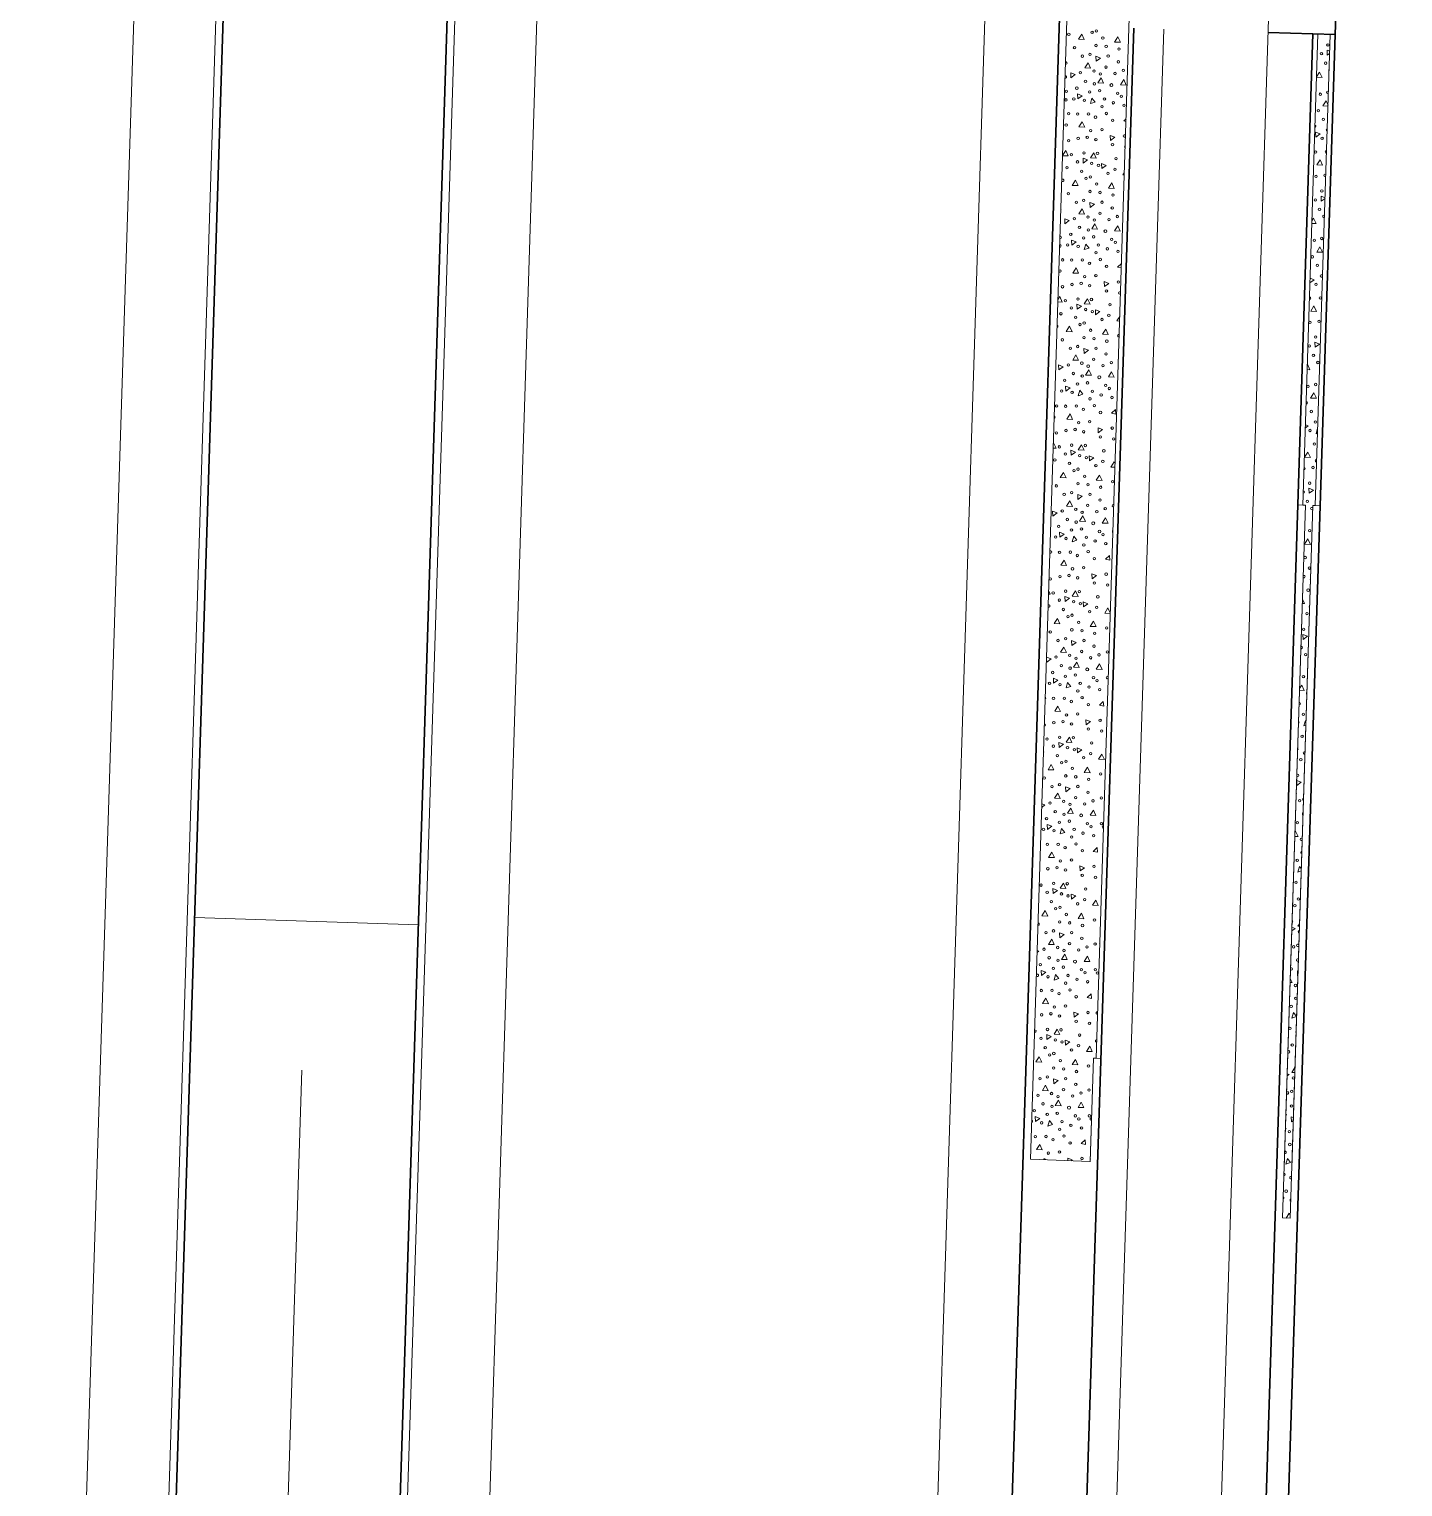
# Model space of a CAD drawing. Extents: x 2536801 to 2538856, y 7112140 to 7131569.
# Drawn here: x 2537885.4 to 2538069.5, y 7118207 to 7118402.5 of the extents above; entities that cross this region are included whole.
import ezdxf

# ---------------------------------------------------------------- set-up
doc = ezdxf.new("R2010")
doc.units = 0
doc.header["$LTSCALE"] = 100
doc.header["$MEASUREMENT"] = 0
for name, color, linetype, lineweight in [('D_BOC_FR', 3, 'Continuous', 13), ('D_BOC_RMP', 1, 'Continuous', 13), ('D_CTB_1', 2, 'Continuous', 0), ('D_EOS_FR', 3, 'Continuous', 30), ('D_EOS_ML', 7, 'Continuous', 30), ('D_EOS_RMP', 1, 'Continuous', 30), ('D_EOT_ML', 7, 'Continuous', 13), ('D_EOT_RMP', 1, 'Continuous', 13), ('D_FOC_FR', 3, 'Continuous', 30), ('D_RIPRAP_1', 7, 'Continuous', 0)]:
    doc.layers.add(name, color=color, linetype=linetype, lineweight=lineweight)

msp = doc.modelspace()

# ---------------------------------------------------------------- linework, layer by layer
at = {"layer": 'D_BOC_FR', "lineweight": 0}
for p in [(2538059.74, 7118401.76), (2538058.4, 7118338.58)]:
    msp.add_line(p, (2538057.73, 7118338.61), dxfattribs=at)
at = {"layer": 'D_BOC_RMP', "lineweight": 0}
for p, q in [((2538032.76, 7118402.62), (2538028.36, 7118264.5)), ((2538058.08, 7118401.81), (2538056.07, 7118338.66)), ((2538055.4, 7118338.68), (2538056.07, 7118338.66)), ((2538029.02, 7118264.48), (2538028.36, 7118264.5))]:
    msp.add_line(p, q, dxfattribs=at)
at = {"layer": 'D_CTB_1', "linetype": 'Continuous', "lineweight": 0, "ltscale": 0.025}
for p, q in [((2537937.91, 7118262.38), (2538010.07, 7120527.23)), ((2537901.46, 7118123.47), (2537911.97, 7118453.31)), ((2538056.4, 7118338.65), (2538053.57, 7118249.8)), ((2538057.4, 7118338.62), (2538054.57, 7118249.77)), ((2537907.56, 7118283.36), (2537937.54, 7118282.41)), ((2538028.02, 7118264.51), (2538027.58, 7118250.63)), ((2537889.54, 7116744.37), (2537937.91, 7118262.38)), ((2537918.09, 7118142.95), (2537921.91, 7118262.89))]:
    msp.add_line(p, q, dxfattribs=at)
at = {"layer": 'D_EOS_FR'}
msp.add_line((2538058.4, 7118338.58), (2538046.19, 7117955.3), dxfattribs=at)
at = {"layer": 'D_EOS_ML'}
for p, q in [((2537858.55, 7116745.35), (2538220.42, 7128102.78)), ((2537888.54, 7116744.4), (2538250.41, 7128101.82)), ((2538005.14, 7117828.95), (2538037.33, 7118839.51))]:
    msp.add_line(p, q, dxfattribs=at)
at = {"layer": 'D_EOS_RMP'}
for p, q in [((2538033.42, 7118402.6), (2538017.25, 7117895.12)), ((2538057.41, 7118401.84), (2538041.24, 7117894.35)), ((2538060.41, 7118401.74), (2538051.41, 7118402.03))]:
    msp.add_line(p, q, dxfattribs=at)
at = {"layer": 'D_EOT_ML'}
for p, q in [((2537846.56, 7116745.74), (2538208.43, 7128103.16)), ((2537900.53, 7116744.02), (2538262.4, 7128101.44)), ((2537981.68, 7117406.69), (2538027.34, 7118839.83))]:
    msp.add_line(p, q, dxfattribs=at)
at = {"layer": 'D_EOT_RMP'}
for p, q in [((2538064.38, 7118808.98), (2538035.25, 7117894.55)), ((2538037.42, 7118402.47), (2538021.25, 7117894.99))]:
    msp.add_line(p, q, dxfattribs=at)
at = {"layer": 'D_FOC_FR'}
msp.add_line((2538060.41, 7118401.74), (2538058.4, 7118338.58), dxfattribs=at)
msp.add_arc((2532101.43, 7118591.6), 5962, 358.175075, 359.763757, dxfattribs=at)
at = {"layer": 'D_RIPRAP_1', "color": 7, "linetype": 'Continuous', "lineweight": 0}
for p, q in [((2538032.06, 7118390.17), (2538032.37, 7118390.47)), ((2538032.36, 7118390.1), (2538032.06, 7118390.17)), ((2538031.24, 7118370.58), (2538031.75, 7118371.07)), ((2538031.73, 7118370.47), (2538031.24, 7118370.58)), ((2538030.43, 7118351), (2538030.95, 7118351.49)), ((2538030.95, 7118351.49), (2538031.01, 7118350.87)), ((2538031.01, 7118350.87), (2538030.43, 7118351)), ((2538029.62, 7118331.41), (2538030.14, 7118331.91)), ((2538030.14, 7118331.91), (2538030.2, 7118331.28)), ((2538030.2, 7118331.28), (2538029.62, 7118331.41)), ((2538028.81, 7118311.83), (2538029.32, 7118312.32)), ((2538029.38, 7118311.7), (2538028.81, 7118311.83)), ((2538029.32, 7118312.32), (2538029.38, 7118311.7)), ((2538027.99, 7118292.24), (2538028.51, 7118292.74)), ((2538028.57, 7118292.11), (2538027.99, 7118292.24)), ((2538028.51, 7118292.74), (2538028.57, 7118292.11)), ((2538027.18, 7118272.66), (2538027.7, 7118273.15)), ((2538027.76, 7118272.52), (2538027.18, 7118272.66)), ((2538027.7, 7118273.15), (2538027.76, 7118272.52)), ((2538026.37, 7118253.07), (2538026.88, 7118253.57)), ((2538026.95, 7118252.94), (2538026.37, 7118253.07)), ((2538026.88, 7118253.57), (2538026.95, 7118252.94))]:
    msp.add_line(p, q, dxfattribs=at)
at = {"layer": 'D_RIPRAP_1', "color": 7, "lineweight": 0, "flags": 128}
for points in [[(2538046.67, 7118839.13), (2538038.33, 7118839.48), (2538038.33, 7118839.46), (2538038.33, 7118839.44), (2538038.33, 7118839.44), (2538019.58, 7118250.97), (2538027.58, 7118250.64), (2538028.02, 7118264.51), (2538028.36, 7118264.5), (2538032.76, 7118402.62), (2538046.67, 7118839.13)], [(2538053.35, 7118243.09), (2538054.35, 7118243.05), (2538057.4, 7118338.62), (2538057.73, 7118338.61), (2538059.74, 7118401.76), (2538058.08, 7118401.81), (2538056.07, 7118338.66), (2538056.4, 7118338.65), (2538053.35, 7118243.09)]]:
    msp.add_lwpolyline(points, dxfattribs=at)
at = {"layer": 'D_RIPRAP_1', "color": 7, "linetype": 'Continuous', "lineweight": 0, "flags": 128}
for points in [[(2538026.76, 7118401.08), (2538025.99, 7118401.11), (2538026.43, 7118401.81)], [(2538031.61, 7118400.71), (2538030.83, 7118400.74), (2538031.27, 7118401.44)], [(2538028.37, 7118398.17), (2538028.34, 7118398.84), (2538028.95, 7118398.6)], [(2538024.99, 7118395.95), (2538024.96, 7118396.62), (2538025.57, 7118396.38)], [(2538027.63, 7118397.25), (2538026.85, 7118397.28), (2538027.29, 7118397.97)], [(2538029.36, 7118395.24), (2538028.58, 7118395.27), (2538029.02, 7118395.96)], [(2538032.41, 7118394.97), (2538031.63, 7118395.01), (2538032.07, 7118395.7)], [(2538025.93, 7118393.11), (2538025.89, 7118393.78), (2538026.51, 7118393.54)], [(2538028.23, 7118392.7), (2538027.6, 7118392.49), (2538027.8, 7118393.24)], [(2538026.84, 7118389.32), (2538026.06, 7118389.36), (2538026.5, 7118390.05)], [(2538057.8, 7118388.01), (2538057.77, 7118388.68), (2538058.38, 7118388.44)], [(2538030.28, 7118387.54), (2538030.25, 7118388.21), (2538030.86, 7118387.97)], [(2538026.65, 7118384.51), (2538026.62, 7118385.18), (2538027.23, 7118384.94)], [(2538028.38, 7118385.19), (2538027.6, 7118385.22), (2538028.04, 7118385.91)], [(2538058.72, 7118384.23), (2538057.94, 7118384.26), (2538058.38, 7118384.95)], [(2538029.11, 7118383.77), (2538029.08, 7118384.44), (2538029.69, 7118384.19)], [(2538025.95, 7118381.5), (2538025.17, 7118381.53), (2538025.61, 7118382.22)], [(2538030.8, 7118381.12), (2538030.02, 7118381.16), (2538030.46, 7118381.85)], [(2538027.56, 7118378.58), (2538027.52, 7118379.25), (2538028.14, 7118379.01)], [(2538024.18, 7118376.37), (2538024.15, 7118377.04), (2538024.76, 7118376.8)], [(2538026.82, 7118377.66), (2538026.04, 7118377.69), (2538026.48, 7118378.39)], [(2538028.55, 7118375.65), (2538027.77, 7118375.68), (2538028.21, 7118376.38)], [(2538031.6, 7118375.39), (2538030.82, 7118375.42), (2538031.26, 7118376.11)], [(2538025.11, 7118373.53), (2538025.08, 7118374.2), (2538025.69, 7118373.95)], [(2538027.42, 7118373.12), (2538026.78, 7118372.91), (2538026.99, 7118373.65)], [(2538058.69, 7118372.56), (2538057.92, 7118372.59), (2538058.36, 7118373.29)], [(2538026.02, 7118369.74), (2538025.25, 7118369.77), (2538025.69, 7118370.47)], [(2538029.47, 7118367.96), (2538029.44, 7118368.63), (2538030.05, 7118368.38)], [(2538025.84, 7118364.92), (2538025.8, 7118365.59), (2538026.42, 7118365.35)], [(2538027.56, 7118365.6), (2538026.78, 7118365.64), (2538027.22, 7118366.33)], [(2538057.9, 7118364.64), (2538057.13, 7118364.67), (2538057.56, 7118365.37)], [(2538028.3, 7118364.18), (2538028.26, 7118364.85), (2538028.88, 7118364.61)], [(2538025.14, 7118361.91), (2538024.36, 7118361.94), (2538024.8, 7118362.64)], [(2538029.98, 7118361.54), (2538029.21, 7118361.57), (2538029.65, 7118362.27)], [(2538026.75, 7118359), (2538026.71, 7118359.67), (2538027.33, 7118359.43)], [(2538057.72, 7118359.83), (2538057.68, 7118360.5), (2538058.3, 7118360.25)], [(2538023.37, 7118356.78), (2538023.33, 7118357.45), (2538023.95, 7118357.21)], [(2538026, 7118358.08), (2538025.23, 7118358.11), (2538025.66, 7118358.8)], [(2538027.73, 7118356.07), (2538026.96, 7118356.1), (2538027.4, 7118356.79)], [(2538030.78, 7118355.8), (2538030.01, 7118355.84), (2538030.44, 7118356.53)], [(2538024.3, 7118353.94), (2538024.26, 7118354.61), (2538024.88, 7118354.37)], [(2538026.6, 7118353.53), (2538025.97, 7118353.32), (2538026.17, 7118354.07)], [(2538057.88, 7118352.98), (2538057.1, 7118353.01), (2538057.54, 7118353.7)], [(2538025.21, 7118350.15), (2538024.43, 7118350.19), (2538024.87, 7118350.88)], [(2538028.66, 7118348.37), (2538028.62, 7118349.04), (2538029.24, 7118348.8)], [(2538025.03, 7118345.34), (2538024.99, 7118346.01), (2538025.61, 7118345.77)], [(2538026.75, 7118346.02), (2538025.97, 7118346.05), (2538026.41, 7118346.74)], [(2538057.09, 7118345.06), (2538056.31, 7118345.09), (2538056.75, 7118345.78)], [(2538027.49, 7118344.6), (2538027.45, 7118345.27), (2538028.07, 7118345.02)], [(2538024.33, 7118342.33), (2538023.55, 7118342.36), (2538023.99, 7118343.05)], [(2538029.17, 7118341.95), (2538028.39, 7118341.99), (2538028.83, 7118342.68)], [(2538025.93, 7118339.41), (2538025.9, 7118340.08), (2538026.51, 7118339.84)], [(2538056.91, 7118340.24), (2538056.87, 7118340.91), (2538057.49, 7118340.67)], [(2538022.56, 7118337.2), (2538022.52, 7118337.87), (2538023.14, 7118337.63)], [(2538025.19, 7118338.49), (2538024.41, 7118338.52), (2538024.85, 7118339.22)], [(2538026.92, 7118336.48), (2538026.14, 7118336.51), (2538026.58, 7118337.21)], [(2538029.97, 7118336.22), (2538029.19, 7118336.25), (2538029.63, 7118336.94)], [(2538023.49, 7118334.36), (2538023.45, 7118335.03), (2538024.07, 7118334.78)], [(2538025.79, 7118333.95), (2538025.16, 7118333.74), (2538025.36, 7118334.48)], [(2538057.07, 7118333.39), (2538056.29, 7118333.42), (2538056.73, 7118334.12)], [(2538024.4, 7118330.57), (2538023.62, 7118330.6), (2538024.06, 7118331.29)], [(2538027.85, 7118328.79), (2538027.81, 7118329.46), (2538028.43, 7118329.21)], [(2538024.21, 7118325.75), (2538024.18, 7118326.42), (2538024.8, 7118326.18)], [(2538025.94, 7118326.43), (2538025.16, 7118326.47), (2538025.6, 7118327.16)], [(2538026.67, 7118325.01), (2538026.64, 7118325.68), (2538027.25, 7118325.44)], [(2538023.51, 7118322.74), (2538022.74, 7118322.77), (2538023.18, 7118323.47)], [(2538028.36, 7118322.37), (2538027.58, 7118322.4), (2538028.02, 7118323.1)], [(2538025.12, 7118319.83), (2538025.08, 7118320.5), (2538025.7, 7118320.26)], [(2538056.09, 7118320.66), (2538056.06, 7118321.33), (2538056.67, 7118321.08)], [(2538024.38, 7118318.9), (2538023.6, 7118318.94), (2538024.04, 7118319.63)], [(2538026.11, 7118316.9), (2538025.33, 7118316.93), (2538025.77, 7118317.62)], [(2538029.16, 7118316.63), (2538028.38, 7118316.67), (2538028.82, 7118317.36)], [(2538022.67, 7118314.77), (2538022.64, 7118315.44), (2538023.25, 7118315.2)], [(2538024.98, 7118314.36), (2538024.34, 7118314.15), (2538024.55, 7118314.9)], [(2538023.59, 7118310.98), (2538022.81, 7118311.02), (2538023.25, 7118311.71)], [(2538027.03, 7118309.2), (2538027, 7118309.87), (2538027.61, 7118309.63)], [(2538023.4, 7118306.17), (2538023.37, 7118306.84), (2538023.98, 7118306.6)], [(2538025.12, 7118306.85), (2538024.35, 7118306.88), (2538024.79, 7118307.57)], [(2538025.86, 7118305.43), (2538025.82, 7118306.1), (2538026.44, 7118305.85)], [(2538029.48, 7118304.56), (2538028.7, 7118304.59), (2538029.14, 7118305.29)], [(2538022.7, 7118303.16), (2538021.92, 7118303.19), (2538022.36, 7118303.88)], [(2538027.55, 7118302.78), (2538026.77, 7118302.82), (2538027.21, 7118303.51)], [(2538024.31, 7118300.24), (2538024.27, 7118300.91), (2538024.89, 7118300.67)], [(2538055.28, 7118301.07), (2538055.24, 7118301.74), (2538055.86, 7118301.5)], [(2538023.56, 7118299.32), (2538022.79, 7118299.35), (2538023.23, 7118300.05)], [(2538025.3, 7118297.31), (2538024.52, 7118297.34), (2538024.96, 7118298.04)], [(2538028.34, 7118297.05), (2538027.57, 7118297.08), (2538028.01, 7118297.77)], [(2538021.86, 7118295.18), (2538021.82, 7118295.85), (2538022.44, 7118295.61)], [(2538024.17, 7118294.78), (2538023.53, 7118294.57), (2538023.74, 7118295.31)], [(2538022.77, 7118291.4), (2538022, 7118291.43), (2538022.43, 7118292.12)], [(2538026.22, 7118289.62), (2538026.18, 7118290.29), (2538026.8, 7118290.04)], [(2538022.59, 7118286.58), (2538022.55, 7118287.25), (2538023.17, 7118287.01)], [(2538024.31, 7118287.26), (2538023.53, 7118287.29), (2538023.97, 7118287.99)], [(2538025.05, 7118285.84), (2538025.01, 7118286.51), (2538025.63, 7118286.27)], [(2538028.66, 7118284.98), (2538027.89, 7118285.01), (2538028.33, 7118285.7)], [(2538021.89, 7118283.57), (2538021.11, 7118283.6), (2538021.55, 7118284.3)], [(2538026.73, 7118283.2), (2538025.95, 7118283.23), (2538026.39, 7118283.93)], [(2538023.49, 7118280.66), (2538023.46, 7118281.33), (2538024.07, 7118281.09)], [(2538022.75, 7118279.73), (2538021.97, 7118279.77), (2538022.41, 7118280.46)], [(2538024.48, 7118277.73), (2538023.71, 7118277.76), (2538024.15, 7118278.45)], [(2538027.53, 7118277.46), (2538026.75, 7118277.49), (2538027.19, 7118278.19)], [(2538021.05, 7118275.6), (2538021.01, 7118276.27), (2538021.63, 7118276.03)], [(2538023.35, 7118275.19), (2538022.72, 7118274.98), (2538022.92, 7118275.73)], [(2538021.96, 7118271.81), (2538021.18, 7118271.84), (2538021.62, 7118272.54)], [(2538025.41, 7118270.03), (2538025.37, 7118270.7), (2538025.99, 7118270.46)], [(2538021.78, 7118267), (2538021.74, 7118267.67), (2538022.36, 7118267.43)], [(2538023.5, 7118267.68), (2538022.72, 7118267.71), (2538023.16, 7118268.4)], [(2538024.24, 7118266.26), (2538024.2, 7118266.93), (2538024.82, 7118266.68)], [(2538027.85, 7118265.39), (2538027.07, 7118265.42), (2538027.51, 7118266.12)], [(2538021.07, 7118263.99), (2538020.3, 7118264.02), (2538020.74, 7118264.71)], [(2538025.92, 7118263.61), (2538025.14, 7118263.65), (2538025.58, 7118264.34)], [(2538022.68, 7118261.07), (2538022.64, 7118261.74), (2538023.26, 7118261.5)], [(2538021.94, 7118260.15), (2538021.16, 7118260.18), (2538021.6, 7118260.88)], [(2538023.67, 7118258.14), (2538022.89, 7118258.17), (2538023.33, 7118258.87)], [(2538026.72, 7118257.88), (2538025.94, 7118257.91), (2538026.38, 7118258.6)], [(2538020.24, 7118256.01), (2538020.2, 7118256.68), (2538020.82, 7118256.44)], [(2538022.54, 7118255.61), (2538021.91, 7118255.39), (2538022.11, 7118256.14)], [(2538021.15, 7118252.23), (2538020.37, 7118252.26), (2538020.81, 7118252.95)], [(2538054.42, 7118250.51), (2538053.78, 7118250.3), (2538053.99, 7118251.05)]]:
    msp.add_lwpolyline(points, close=True, dxfattribs=at)
for points in [[(2538059.66, 7118399.23), (2538059.34, 7118399), (2538059.31, 7118399.67), (2538059.67, 7118399.52)], [(2538057.9, 7118396.06), (2538058.3, 7118396.71), (2538058.64, 7118395.98), (2538057.89, 7118396.02)], [(2538059.44, 7118392.15), (2538058.73, 7118392.18), (2538059.17, 7118392.87), (2538059.44, 7118392.29)], [(2538023.87, 7118385.52), (2538024.3, 7118386.19), (2538024.63, 7118385.47), (2538023.87, 7118385.5)], [(2538032.13, 7118382.93), (2538031.95, 7118382.93), (2538032.14, 7118383.23)], [(2538059.04, 7118379.79), (2538058.53, 7118379.41), (2538058.5, 7118380.08), (2538059.05, 7118379.87)], [(2538057.28, 7118376.79), (2538057.49, 7118377.13), (2538057.83, 7118376.4), (2538057.27, 7118376.42)], [(2538057.04, 7118369.07), (2538057.57, 7118368.86), (2538057.02, 7118368.45)], [(2538058.66, 7118367.81), (2538058.66, 7118367.81), (2538058.66, 7118367.82)], [(2538023.26, 7118366.25), (2538023.48, 7118366.61), (2538023.82, 7118365.88), (2538023.25, 7118365.91)], [(2538031.51, 7118363.33), (2538031.14, 7118363.35), (2538031.53, 7118363.96)], [(2538056.67, 7118357.52), (2538056.68, 7118357.54), (2538057.02, 7118356.81), (2538056.65, 7118356.83)], [(2538056.41, 7118349.41), (2538056.76, 7118349.27), (2538056.4, 7118349)], [(2538058.04, 7118348.29), (2538057.85, 7118348.22), (2538058.05, 7118348.97), (2538058.06, 7118348.96)], [(2538022.64, 7118346.98), (2538022.67, 7118347.02), (2538023.01, 7118346.3), (2538022.62, 7118346.31)], [(2538030.88, 7118343.74), (2538030.32, 7118343.76), (2538030.76, 7118344.46), (2538030.9, 7118344.18)], [(2538057.08, 7118328.65), (2538057.03, 7118328.64), (2538057.09, 7118328.83)], [(2538022.01, 7118327.11), (2538022.19, 7118326.71), (2538022, 7118326.72)], [(2538056, 7118326.07), (2538056.28, 7118325.47), (2538055.98, 7118325.48)], [(2538030.26, 7118324.15), (2538029.51, 7118324.18), (2538029.95, 7118324.87), (2538030.26, 7118324.21)], [(2538021.73, 7118318.27), (2538022.32, 7118318.04), (2538021.74, 7118317.61), (2538021.72, 7118318.03)], [(2538055.62, 7118314.06), (2538055.92, 7118314.53), (2538056.25, 7118313.81), (2538055.61, 7118313.83)], [(2538056.46, 7118309.13), (2538056.22, 7118309.05), (2538056.43, 7118309.8), (2538056.48, 7118309.74)], [(2538021.37, 7118307.15), (2538021.38, 7118307.13), (2538021.37, 7118307.13)], [(2538055.36, 7118306.1), (2538055.46, 7118305.89), (2538055.36, 7118305.89)], [(2538056.22, 7118301.78), (2538056.22, 7118301.78), (2538056.22, 7118301.78)], [(2538021.1, 7118298.62), (2538021.51, 7118298.46), (2538021.09, 7118298.14)], [(2538055, 7118294.79), (2538055.1, 7118294.95), (2538055.44, 7118294.22), (2538054.98, 7118294.24)], [(2538055.84, 7118289.61), (2538055.41, 7118289.47), (2538055.61, 7118290.22), (2538055.85, 7118289.92)], [(2538054.6, 7118282.09), (2538055.05, 7118281.91), (2538054.58, 7118281.57)], [(2538055.6, 7118282.19), (2538055.41, 7118282.2), (2538055.61, 7118282.51)], [(2538028.84, 7118279.82), (2538028.81, 7118279.82), (2538028.85, 7118279.89)], [(2538020.48, 7118278.96), (2538020.7, 7118278.87), (2538020.47, 7118278.7)], [(2538055.39, 7118275.57), (2538055.37, 7118275.56), (2538055.34, 7118276.23), (2538055.41, 7118276.2)], [(2538054.38, 7118275.18), (2538054.63, 7118274.64), (2538054.36, 7118274.65)], [(2538055.22, 7118270.09), (2538054.6, 7118269.88), (2538054.8, 7118270.63), (2538055.22, 7118270.11)], [(2538053.97, 7118262.43), (2538054.23, 7118262.33), (2538053.96, 7118262.13)], [(2538054.98, 7118262.6), (2538054.6, 7118262.61), (2538055, 7118263.24)], [(2538019.85, 7118259.3), (2538019.88, 7118259.29), (2538019.85, 7118259.26)], [(2538054.77, 7118256.13), (2538054.56, 7118255.97), (2538054.52, 7118256.64), (2538054.78, 7118256.54)], [(2538053.74, 7118255.21), (2538053.82, 7118255.05), (2538053.74, 7118255.06)], [(2538024.58, 7118250.77), (2538024.56, 7118251.12), (2538025.17, 7118250.87), (2538025, 7118250.75)], [(2538053.81, 7118243.07), (2538054.22, 7118243.72), (2538054.37, 7118243.42)]]:
    msp.add_lwpolyline(points, dxfattribs=at)
at = {"layer": 'D_RIPRAP_1', "color": 7, "linetype": 'Continuous', "lineweight": 0}
for centre, radius in [((2538028.39, 7118402.24), 0.163), ((2538024.71, 7118401.79), 0.163), ((2538027.83, 7118402.05), 0.163), ((2538028.36, 7118400.28), 0.163), ((2538029.26, 7118401.28), 0.163), ((2538029.71, 7118400.16), 0.163), ((2538059.42, 7118400.36), 0.163), ((2538025.47, 7118399.99), 0.163), ((2538026.52, 7118398.85), 0.163), ((2538027.53, 7118399.09), 0.163), ((2538029.98, 7118398.86), 0.163), ((2538031.42, 7118399.81), 0.163), ((2538058.56, 7118399.17), 0.163), ((2538026.26, 7118396.63), 0.163), ((2538028.08, 7118396.86), 0.163), ((2538028.93, 7118396.46), 0.163), ((2538029.68, 7118397.38), 0.163), ((2538030.9, 7118396.53), 0.163), ((2538031.33, 7118398.09), 0.163), ((2538032.02, 7118396.94), 0.163), ((2538059.11, 7118397.91), 0.163), ((2538025.78, 7118394.56), 0.163), ((2538026.94, 7118395.48), 0.163), ((2538028.13, 7118395.14), 0.163), ((2538030.42, 7118394.97), 0.199), ((2538024.32, 7118392.99), 0.163), ((2538024.36, 7118394.14), 0.163), ((2538025.38, 7118393.12), 0.163), ((2538026.77, 7118392.94), 0.163), ((2538027.5, 7118394.06), 0.163), ((2538028.84, 7118394.22), 0.163), ((2538029.48, 7118393.1), 0.163), ((2538030.67, 7118392.6), 0.163), ((2538031.26, 7118393.88), 0.163), ((2538031.74, 7118393.47), 0.163), ((2538058.4, 7118393.75), 0.163), ((2538024.69, 7118391.13), 0.163), ((2538025.9, 7118391.09), 0.163), ((2538027.34, 7118391.11), 0.163), ((2538028.28, 7118390.67), 0.163), ((2538029.16, 7118392.08), 0.163), ((2538029.74, 7118391.17), 0.163), ((2538032.1, 7118392.26), 0.163), ((2538058.13, 7118391.54), 0.163), ((2538058.82, 7118390.38), 0.163), ((2538024.35, 7118389.62), 0.163), ((2538027.64, 7118388.87), 0.163), ((2538029.14, 7118389.01), 0.163), ((2538030.57, 7118390.25), 0.163), ((2538024.67, 7118387.51), 0.163), ((2538025.96, 7118387.83), 0.163), ((2538027.17, 7118387.97), 0.163), ((2538028.33, 7118387.66), 0.163), ((2538030.56, 7118386.97), 0.163), ((2538058.65, 7118387.84), 0.163), ((2538025.04, 7118385.64), 0.163), ((2538025.87, 7118384.68), 0.163), ((2538026.73, 7118385.87), 0.163), ((2538028.55, 7118385.82), 0.163), ((2538031.03, 7118385.11), 0.163), ((2538057.78, 7118385.99), 0.163), ((2538024.45, 7118383.89), 0.163), ((2538026.42, 7118383.42), 0.163), ((2538027.58, 7118382.66), 0.163), ((2538027.78, 7118384.47), 0.163), ((2538028.68, 7118384.2), 0.163), ((2538029.95, 7118383.13), 0.163), ((2538030.88, 7118383.69), 0.163), ((2538057.83, 7118382.73), 0.163), ((2538027.01, 7118382.46), 0.163), ((2538027.55, 7118380.7), 0.163), ((2538028.44, 7118381.7), 0.163), ((2538028.89, 7118380.57), 0.163), ((2538058.61, 7118380.78), 0.163), ((2538024.65, 7118380.41), 0.163), ((2538025.71, 7118379.26), 0.163), ((2538026.71, 7118379.51), 0.163), ((2538029.16, 7118379.27), 0.163), ((2538030.61, 7118380.23), 0.163), ((2538057.75, 7118379.58), 0.163), ((2538025.44, 7118377.05), 0.163), ((2538027.26, 7118377.28), 0.163), ((2538028.12, 7118376.87), 0.163), ((2538028.87, 7118377.79), 0.163), ((2538030.08, 7118376.94), 0.163), ((2538030.52, 7118378.5), 0.163), ((2538031.2, 7118377.35), 0.163), ((2538058.3, 7118378.33), 0.163), ((2538024.97, 7118374.97), 0.163), ((2538026.13, 7118375.9), 0.163), ((2538027.32, 7118375.55), 0.163), ((2538029.61, 7118375.39), 0.199), ((2538024.56, 7118373.54), 0.163), ((2538025.96, 7118373.35), 0.163), ((2538026.68, 7118374.48), 0.163), ((2538028.02, 7118374.63), 0.163), ((2538028.67, 7118373.52), 0.163), ((2538029.86, 7118373.02), 0.163), ((2538030.45, 7118374.29), 0.163), ((2538030.93, 7118373.88), 0.163), ((2538057.59, 7118374.17), 0.163), ((2538058.59, 7118374.41), 0.163), ((2538023.88, 7118371.54), 0.163), ((2538025.08, 7118371.51), 0.163), ((2538026.53, 7118371.53), 0.163), ((2538027.47, 7118371.08), 0.163), ((2538028.34, 7118372.49), 0.163), ((2538028.93, 7118371.59), 0.163), ((2538031.29, 7118372.67), 0.163), ((2538057.32, 7118371.95), 0.163), ((2538058.01, 7118370.8), 0.163), ((2538026.83, 7118369.29), 0.163), ((2538028.33, 7118369.43), 0.163), ((2538029.76, 7118370.66), 0.163), ((2538023.86, 7118367.93), 0.163), ((2538025.14, 7118368.24), 0.163), ((2538026.36, 7118368.39), 0.163), ((2538027.51, 7118368.08), 0.163), ((2538029.75, 7118367.38), 0.163), ((2538031.33, 7118368.57), 0.163), ((2538057.84, 7118368.25), 0.163), ((2538024.23, 7118366.06), 0.163), ((2538025.05, 7118365.09), 0.163), ((2538025.92, 7118366.29), 0.163), ((2538027.74, 7118366.23), 0.163), ((2538030.22, 7118365.53), 0.163), ((2538058.4, 7118366.43), 0.163), ((2538023.64, 7118364.31), 0.163), ((2538025.61, 7118363.84), 0.163), ((2538026.76, 7118363.07), 0.163), ((2538026.97, 7118364.89), 0.163), ((2538027.87, 7118364.61), 0.163), ((2538029.14, 7118363.54), 0.163), ((2538030.07, 7118364.11), 0.163), ((2538057.02, 7118363.15), 0.163), ((2538058.24, 7118363.29), 0.163), ((2538026.2, 7118362.88), 0.163), ((2538026.74, 7118361.11), 0.163), ((2538027.63, 7118362.11), 0.163), ((2538057.8, 7118361.19), 0.163), ((2538023.84, 7118360.82), 0.163), ((2538024.9, 7118359.68), 0.163), ((2538025.9, 7118359.92), 0.163), ((2538028.08, 7118360.99), 0.163), ((2538028.35, 7118359.69), 0.163), ((2538029.8, 7118360.64), 0.163), ((2538056.93, 7118360), 0.163), ((2538024.63, 7118357.46), 0.163), ((2538026.45, 7118357.69), 0.163), ((2538027.3, 7118357.29), 0.163), ((2538028.05, 7118358.21), 0.163), ((2538029.27, 7118357.36), 0.163), ((2538029.7, 7118358.92), 0.163), ((2538030.39, 7118357.77), 0.163), ((2538057.49, 7118358.74), 0.163), ((2538058.08, 7118357.78), 0.163), ((2538024.16, 7118355.39), 0.163), ((2538025.32, 7118356.31), 0.163), ((2538026.5, 7118355.97), 0.163), ((2538028.79, 7118355.8), 0.199), ((2538023.75, 7118353.95), 0.163), ((2538025.15, 7118353.77), 0.163), ((2538025.87, 7118354.89), 0.163), ((2538027.21, 7118355.05), 0.163), ((2538027.85, 7118353.93), 0.163), ((2538029.04, 7118353.43), 0.163), ((2538029.64, 7118354.71), 0.163), ((2538030.12, 7118354.3), 0.163), ((2538056.77, 7118354.58), 0.163), ((2538057.78, 7118354.83), 0.163), ((2538023.06, 7118351.96), 0.163), ((2538024.27, 7118351.92), 0.163), ((2538025.71, 7118351.94), 0.163), ((2538026.65, 7118351.5), 0.163), ((2538027.53, 7118352.91), 0.163), ((2538028.12, 7118352), 0.163), ((2538030.48, 7118353.09), 0.163), ((2538026.01, 7118349.7), 0.163), ((2538027.51, 7118349.84), 0.163), ((2538028.95, 7118351.08), 0.163), ((2538057.2, 7118351.21), 0.163), ((2538057.75, 7118349.79), 0.163), ((2538023.04, 7118348.34), 0.163), ((2538024.33, 7118348.66), 0.163), ((2538025.55, 7118348.8), 0.163), ((2538026.7, 7118348.49), 0.163), ((2538028.94, 7118347.8), 0.163), ((2538030.52, 7118348.98), 0.163), ((2538030.72, 7118347.53), 0.163), ((2538057.03, 7118348.67), 0.163), ((2538023.42, 7118346.47), 0.163), ((2538024.24, 7118345.51), 0.163), ((2538025.1, 7118346.7), 0.163), ((2538026.93, 7118346.65), 0.163), ((2538029.4, 7118345.94), 0.163), ((2538057.59, 7118346.84), 0.163), ((2538022.83, 7118344.72), 0.163), ((2538024.79, 7118344.25), 0.163), ((2538025.95, 7118343.48), 0.163), ((2538026.16, 7118345.3), 0.163), ((2538027.05, 7118345.03), 0.163), ((2538028.33, 7118343.96), 0.163), ((2538029.26, 7118344.52), 0.163), ((2538057.43, 7118343.7), 0.163), ((2538025.39, 7118343.29), 0.163), ((2538025.92, 7118341.53), 0.163), ((2538026.82, 7118342.53), 0.163), ((2538030.59, 7118341.79), 0.163), ((2538056.98, 7118341.6), 0.163), ((2538023.03, 7118341.24), 0.163), ((2538024.08, 7118340.09), 0.163), ((2538025.09, 7118340.34), 0.163), ((2538027.27, 7118341.4), 0.163), ((2538027.54, 7118340.1), 0.163), ((2538028.98, 7118341.06), 0.163), ((2538023.82, 7118337.88), 0.163), ((2538025.64, 7118338.11), 0.163), ((2538026.49, 7118337.7), 0.163), ((2538027.24, 7118338.62), 0.163), ((2538028.46, 7118337.77), 0.163), ((2538028.89, 7118339.33), 0.163), ((2538029.58, 7118338.18), 0.163), ((2538056.67, 7118339.16), 0.163), ((2538023.34, 7118335.8), 0.163), ((2538024.5, 7118336.73), 0.163), ((2538025.69, 7118336.38), 0.163), ((2538027.98, 7118336.22), 0.199), ((2538022.94, 7118334.37), 0.163), ((2538024.33, 7118334.18), 0.163), ((2538025.06, 7118335.31), 0.163), ((2538026.4, 7118335.46), 0.163), ((2538027.04, 7118334.35), 0.163), ((2538028.23, 7118333.85), 0.163), ((2538028.82, 7118335.12), 0.163), ((2538029.3, 7118334.71), 0.163), ((2538056.97, 7118335.24), 0.163), ((2538023.46, 7118332.34), 0.163), ((2538024.9, 7118332.35), 0.163), ((2538025.84, 7118331.91), 0.163), ((2538026.72, 7118333.32), 0.163), ((2538027.3, 7118332.42), 0.163), ((2538029.66, 7118333.5), 0.163), ((2538025.2, 7118330.12), 0.163), ((2538026.7, 7118330.26), 0.163), ((2538028.13, 7118331.49), 0.163), ((2538056.38, 7118331.63), 0.163), ((2538056.94, 7118330.21), 0.163), ((2538022.23, 7118328.76), 0.163), ((2538023.52, 7118329.07), 0.163), ((2538024.73, 7118329.22), 0.163), ((2538025.89, 7118328.91), 0.163), ((2538028.13, 7118328.21), 0.163), ((2538029.71, 7118329.4), 0.163), ((2538029.91, 7118327.94), 0.163), ((2538022.61, 7118326.89), 0.163), ((2538023.43, 7118325.92), 0.163), ((2538024.29, 7118327.12), 0.163), ((2538026.11, 7118327.06), 0.163), ((2538028.59, 7118326.36), 0.163), ((2538056.78, 7118327.26), 0.163), ((2538023.98, 7118324.67), 0.163), ((2538025.14, 7118323.9), 0.163), ((2538025.34, 7118325.71), 0.163), ((2538026.24, 7118325.44), 0.163), ((2538027.51, 7118324.37), 0.163), ((2538028.44, 7118324.94), 0.163), ((2538056.61, 7118324.12), 0.163), ((2538024.58, 7118323.71), 0.163), ((2538025.11, 7118321.94), 0.163), ((2538026.01, 7118322.94), 0.163), ((2538029.78, 7118322.2), 0.163), ((2538056.17, 7118322.02), 0.163), ((2538022.21, 7118321.65), 0.163), ((2538023.27, 7118320.51), 0.163), ((2538024.28, 7118320.75), 0.163), ((2538026.46, 7118321.82), 0.163), ((2538026.73, 7118320.51), 0.163), ((2538028.17, 7118321.47), 0.163), ((2538023, 7118318.29), 0.163), ((2538024.83, 7118318.52), 0.163), ((2538025.68, 7118318.12), 0.163), ((2538026.43, 7118319.04), 0.163), ((2538027.64, 7118318.19), 0.163), ((2538028.08, 7118319.75), 0.163), ((2538028.76, 7118318.59), 0.163), ((2538029.86, 7118318.98), 0.163), ((2538056.45, 7118318.61), 0.163), ((2538022.53, 7118316.22), 0.163), ((2538023.69, 7118317.14), 0.163), ((2538024.88, 7118316.8), 0.163), ((2538027.17, 7118316.63), 0.199), ((2538022.12, 7118314.78), 0.163), ((2538023.52, 7118314.59), 0.163), ((2538024.24, 7118315.72), 0.163), ((2538025.58, 7118315.88), 0.163), ((2538026.23, 7118314.76), 0.163), ((2538027.42, 7118314.26), 0.163), ((2538028.01, 7118315.54), 0.163), ((2538028.49, 7118315.13), 0.163), ((2538056.15, 7118315.66), 0.163), ((2538022.65, 7118312.75), 0.163), ((2538024.09, 7118312.77), 0.163), ((2538025.03, 7118312.33), 0.163), ((2538025.91, 7118313.74), 0.163), ((2538026.49, 7118312.83), 0.163), ((2538028.85, 7118313.92), 0.163), ((2538024.39, 7118310.53), 0.163), ((2538025.89, 7118310.67), 0.163), ((2538027.32, 7118311.91), 0.163), ((2538056.12, 7118310.62), 0.163), ((2538022.7, 7118309.49), 0.163), ((2538023.92, 7118309.63), 0.163), ((2538025.07, 7118309.32), 0.163), ((2538027.31, 7118308.63), 0.163), ((2538028.9, 7118309.81), 0.163), ((2538029.1, 7118308.36), 0.163), ((2538021.79, 7118307.3), 0.163), ((2538022.62, 7118306.34), 0.163), ((2538023.48, 7118307.53), 0.163), ((2538025.3, 7118307.48), 0.163), ((2538027.78, 7118306.77), 0.163), ((2538055.97, 7118307.67), 0.163), ((2538023.17, 7118305.08), 0.163), ((2538024.53, 7118306.13), 0.163), ((2538025.43, 7118305.86), 0.163), ((2538026.7, 7118304.79), 0.163), ((2538027.63, 7118305.35), 0.163), ((2538055.8, 7118304.53), 0.163), ((2538023.76, 7118304.12), 0.163), ((2538024.32, 7118304.31), 0.163), ((2538025.19, 7118303.36), 0.163), ((2538028.97, 7118302.62), 0.163), ((2538021.4, 7118302.07), 0.163), ((2538022.46, 7118300.92), 0.163), ((2538023.46, 7118301.17), 0.163), ((2538024.3, 7118302.36), 0.163), ((2538025.64, 7118302.23), 0.163), ((2538025.91, 7118300.93), 0.163), ((2538027.36, 7118301.89), 0.163), ((2538022.19, 7118298.71), 0.163), ((2538024.01, 7118298.94), 0.163), ((2538024.86, 7118298.53), 0.163), ((2538025.62, 7118299.45), 0.163), ((2538026.83, 7118298.6), 0.163), ((2538027.26, 7118300.16), 0.163), ((2538027.95, 7118299.01), 0.163), ((2538029.05, 7118299.4), 0.163), ((2538055.64, 7118299.03), 0.163), ((2538021.72, 7118296.63), 0.163), ((2538022.88, 7118297.56), 0.163), ((2538024.06, 7118297.21), 0.163), ((2538026.36, 7118297.05), 0.199), ((2538021.31, 7118295.2), 0.163), ((2538022.71, 7118295.01), 0.163), ((2538023.43, 7118296.14), 0.163), ((2538024.77, 7118296.29), 0.163), ((2538025.42, 7118295.18), 0.163), ((2538026.6, 7118294.68), 0.163), ((2538027.2, 7118295.95), 0.163), ((2538027.68, 7118295.54), 0.163), ((2538029.08, 7118295.95), 0.163), ((2538055.34, 7118296.07), 0.163), ((2538021.83, 7118293.17), 0.163), ((2538023.28, 7118293.18), 0.163), ((2538024.21, 7118292.74), 0.163), ((2538025.09, 7118294.15), 0.163), ((2538025.68, 7118293.24), 0.163), ((2538028.04, 7118294.33), 0.163), ((2538023.57, 7118290.95), 0.163), ((2538025.07, 7118291.09), 0.163), ((2538026.51, 7118292.32), 0.163), ((2538055.31, 7118291.04), 0.163), ((2538021.89, 7118289.9), 0.163), ((2538023.11, 7118290.04), 0.163), ((2538024.26, 7118289.74), 0.163), ((2538026.5, 7118289.04), 0.163), ((2538028.08, 7118290.23), 0.163), ((2538028.28, 7118288.77), 0.163), ((2538020.98, 7118287.71), 0.163), ((2538022.67, 7118287.95), 0.163), ((2538024.49, 7118287.89), 0.163), ((2538026.96, 7118287.19), 0.163), ((2538055.15, 7118288.09), 0.163), ((2538021.8, 7118286.75), 0.163), ((2538022.36, 7118285.5), 0.163), ((2538023.72, 7118286.54), 0.163), ((2538024.61, 7118286.27), 0.163), ((2538025.89, 7118285.2), 0.163), ((2538026.82, 7118285.77), 0.163), ((2538054.99, 7118284.95), 0.163), ((2538055.45, 7118285.85), 0.163), ((2538022.95, 7118284.54), 0.163), ((2538023.51, 7118284.73), 0.163), ((2538024.38, 7118283.77), 0.163), ((2538028.15, 7118283.03), 0.163), ((2538021.64, 7118281.34), 0.163), ((2538022.65, 7118281.58), 0.163), ((2538023.48, 7118282.77), 0.163), ((2538024.83, 7118282.65), 0.163), ((2538025.1, 7118281.34), 0.163), ((2538026.54, 7118282.3), 0.163), ((2538021.38, 7118279.12), 0.163), ((2538023.2, 7118279.35), 0.163), ((2538024.05, 7118278.95), 0.163), ((2538024.8, 7118279.87), 0.163), ((2538026.02, 7118279.02), 0.163), ((2538026.45, 7118280.58), 0.163), ((2538027.14, 7118279.42), 0.163), ((2538028.23, 7118279.81), 0.163), ((2538054.83, 7118279.44), 0.163), ((2538020.9, 7118277.05), 0.163), ((2538022.07, 7118277.97), 0.163), ((2538023.25, 7118277.63), 0.163), ((2538025.54, 7118277.46), 0.199), ((2538021.9, 7118275.42), 0.163), ((2538022.62, 7118276.55), 0.163), ((2538023.96, 7118276.71), 0.163), ((2538024.6, 7118275.59), 0.163), ((2538025.79, 7118275.09), 0.163), ((2538026.38, 7118276.37), 0.163), ((2538026.86, 7118275.96), 0.163), ((2538028.27, 7118276.37), 0.163), ((2538028.53, 7118275.93), 0.163), ((2538021.02, 7118273.58), 0.163), ((2538022.46, 7118273.6), 0.163), ((2538023.4, 7118273.16), 0.163), ((2538024.28, 7118274.57), 0.163), ((2538024.86, 7118273.66), 0.163), ((2538027.22, 7118274.75), 0.163), ((2538055.08, 7118274.26), 0.163), ((2538022.76, 7118271.36), 0.163), ((2538024.26, 7118271.5), 0.163), ((2538025.69, 7118272.74), 0.163), ((2538054.5, 7118271.45), 0.163), ((2538021.08, 7118270.32), 0.163), ((2538022.3, 7118270.46), 0.163), ((2538023.45, 7118270.15), 0.163), ((2538025.69, 7118269.46), 0.163), ((2538027.27, 7118270.64), 0.163), ((2538027.47, 7118269.19), 0.163), ((2538021.85, 7118268.36), 0.163), ((2538023.67, 7118268.31), 0.163), ((2538026.15, 7118267.6), 0.163), ((2538054.34, 7118268.5), 0.163), ((2538020.99, 7118267.17), 0.163), ((2538021.54, 7118265.91), 0.163), ((2538022.91, 7118266.96), 0.163), ((2538023.8, 7118266.69), 0.163), ((2538025.07, 7118265.62), 0.163), ((2538026, 7118266.18), 0.163), ((2538054.64, 7118266.27), 0.163), ((2538022.14, 7118264.95), 0.163), ((2538022.7, 7118265.14), 0.163), ((2538023.57, 7118264.19), 0.163), ((2538027.34, 7118263.45), 0.163), ((2538020.83, 7118261.75), 0.163), ((2538021.84, 7118262), 0.163), ((2538022.67, 7118263.19), 0.163), ((2538024.02, 7118263.06), 0.163), ((2538024.29, 7118261.76), 0.163), ((2538025.73, 7118262.72), 0.163), ((2538054.78, 7118261.86), 0.163), ((2538020.57, 7118259.54), 0.163), ((2538022.39, 7118259.77), 0.163), ((2538023.99, 7118260.28), 0.163), ((2538025.21, 7118259.43), 0.163), ((2538025.64, 7118260.99), 0.163), ((2538026.33, 7118259.84), 0.163), ((2538027.42, 7118260.23), 0.163), ((2538054.58, 7118260.05), 0.163), ((2538020.09, 7118257.46), 0.163), ((2538021.25, 7118258.39), 0.163), ((2538022.44, 7118258.04), 0.163), ((2538023.24, 7118259.36), 0.163), ((2538024.73, 7118257.88), 0.199), ((2538054.55, 7118258.09), 0.163), ((2538021.08, 7118255.84), 0.163), ((2538021.81, 7118256.97), 0.163), ((2538023.15, 7118257.12), 0.163), ((2538023.79, 7118256.01), 0.163), ((2538024.98, 7118255.51), 0.163), ((2538025.57, 7118256.78), 0.163), ((2538026.05, 7118256.37), 0.163), ((2538027.46, 7118256.78), 0.163), ((2538020.21, 7118254), 0.163), ((2538021.65, 7118254.01), 0.163), ((2538022.59, 7118253.57), 0.163), ((2538023.47, 7118254.98), 0.163), ((2538024.05, 7118254.07), 0.163), ((2538026.41, 7118255.16), 0.163), ((2538054.26, 7118254.67), 0.163), ((2538021.95, 7118251.78), 0.163), ((2538023.45, 7118251.92), 0.163), ((2538024.88, 7118253.15), 0.163), ((2538054.32, 7118252.94), 0.163), ((2538026.46, 7118251.06), 0.163), ((2538053.83, 7118246.68), 0.163)]:
    msp.add_circle(centre, radius, dxfattribs=at)
for centre, start, end in [((2538024.32, 7118397.93), 247.3586, 108.9915), ((2538059.71, 7118396.95), 133.0721, 223.278), ((2538024.25, 7118396.05), 254.0242, 102.3259), ((2538059.41, 7118394), 54.0682, 302.2819), ((2538057.66, 7118389.46), 277.1336, 79.2166), ((2538059.37, 7118388.96), 101.6935, 254.6567), ((2538032.15, 7118388.15), 22.1545, 334.1956), ((2538032.35, 7118386.7), 124.6965, 231.6536), ((2538059.22, 7118386.01), 79.5899, 276.7603), ((2538059.05, 7118382.87), 54.4174, 301.9328), ((2538023.89, 7118382.2), 216.1821, 140.168), ((2538032.22, 7118380.96), 154.863, 201.4872), ((2538023.51, 7118378.34), 321.5116, 34.8385), ((2538058.89, 7118377.37), 61.3196, 295.0306), ((2538023.43, 7118376.46), 334.1062, 22.2439), ((2538023.51, 7118373.41), 259.0962, 97.2539), ((2538023.55, 7118374.56), 258.7203, 97.6298), ((2538023.53, 7118370.04), 195.9579, 160.3922), ((2538058.56, 7118369.38), 20.6841, 335.6661), ((2538031.53, 7118367.11), 53.9495, 302.4007), ((2538056.96, 7118366.41), 263.7828, 92.5673), ((2538058.7, 7118364.19), 163.081, 193.2692), ((2538023.08, 7118362.62), 289.8659, 66.4843), ((2538031.4, 7118361.37), 74.3349, 282.0152), ((2538031.48, 7118358.15), 150.1843, 206.1658), ((2538022.7, 7118353.82), 356.867, 359.4831), ((2538022.74, 7118354.97), 351.5209, 4.8292), ((2538056.51, 7118352.37), 266.3576, 89.9926), ((2538058.33, 7118352.6), 156.6753, 199.6749), ((2538022.72, 7118350.45), 280.0228, 76.3273), ((2538056.21, 7118343.56), 272.9859, 83.3642), ((2538057.89, 7118344.61), 77.101, 279.2491), ((2538056.12, 7118340.41), 268.8833, 87.4668), ((2538030.67, 7118338.57), 72.2397, 284.1105), ((2538057.27, 7118338.2), 41.8599, 314.4902), ((2538030.71, 7118335.12), 126.0426, 230.3076), ((2538022.25, 7118332.37), 241.0448, 115.3053), ((2538056.21, 7118329.08), 221.8377, 134.5125), ((2538022.02, 7118325.14), 243.2836, 113.0665), ((2538057.08, 7118325.02), 132.1299, 224.2202), ((2538055.86, 7118319.57), 243.412, 112.9382), ((2538029.89, 7118315.54), 55.2365, 301.1136), ((2538021.44, 7118312.79), 312.7239, 43.6262), ((2538056.7, 7118313.43), 129.3996, 226.9506), ((2538055.57, 7118312.04), 261.9193, 94.4309), ((2538021.42, 7118309.17), 275.6498, 80.7003), ((2538055.4, 7118309.5), 293.9069, 62.4433), ((2538021.2, 7118305.55), 315.6203, 40.7298), ((2538056.27, 7118305.44), 60.5628, 295.7873), ((2538055.36, 7118302.43), 225.1805, 131.1697), ((2538055.05, 7118299.99), 315.7967, 40.5535), ((2538056.2, 7118299.22), 109.2113, 247.1388), ((2538056.17, 7118297.26), 123.2434, 233.1067), ((2538029.34, 7118295.51), 86.2039, 270.1463), ((2538055.89, 7118293.84), 58.2699, 298.0802), ((2538055.94, 7118292.11), 97.3784, 258.9717), ((2538029.33, 7118290.13), 164.7476, 191.6025), ((2538020.59, 7118282.48), 267.605, 88.7451), ((2538054.54, 7118282.85), 296.5766, 59.7736), ((2538055.6, 7118281.45), 94.9717, 261.3785), ((2538055.39, 7118279.63), 35.1767, 321.1734), ((2538028.92, 7118277.49), 150.7929, 205.5572), ((2538055.36, 7118277.68), 52.5116, 303.8385), ((2538020.5, 7118275.61), 215.6231, 140.727), ((2538054.53, 7118276.48), 226.1545, 130.1956), ((2538055.13, 7118272.53), 2.1141, 354.2361), ((2538028.52, 7118270.55), 77.5191, 278.8311), ((2538020.17, 7118268.13), 254.9383, 101.4118), ((2538055.28, 7118268.06), 140.0851, 216.2651), ((2538028.43, 7118266.84), 87.5047, 268.8455), ((2538054.17, 7118265.36), 225.7634, 130.5868), ((2538054.02, 7118259.86), 217.0614, 139.2888), ((2538019.69, 7118256.03), 289.4982, 66.8519), ((2538027.71, 7118256.34), 70.2379, 286.113), ((2538053.71, 7118256.9), 297.3961, 58.9541), ((2538053.68, 7118251.87), 250.3377, 106.0124), ((2538021.48, 7118250.87), 4.575, 170.6716), ((2538027.71, 7118250.96), 132.5112, 223.8397), ((2538053.53, 7118248.92), 272.5752, 83.7749), ((2538054.47, 7118248.48), 66.4265, 289.9237), ((2538053.36, 7118245.78), 297.0647, 59.2855), ((2538054.51, 7118245.47), 118.6348, 237.7153)]:
    msp.add_arc(centre, 0.163, start, end, dxfattribs=at)

doc.saveas('drawing.dxf')
